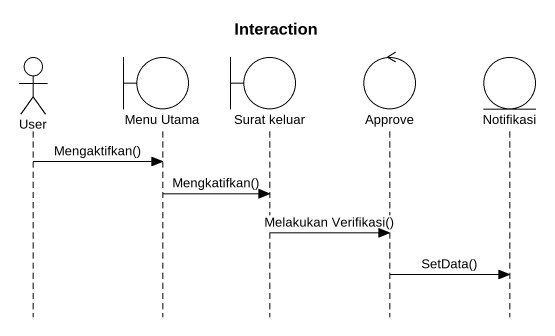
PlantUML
@startuml
title Interaction
hide footbox
actor User
boundary "Menu Utama" as Menu_Utama
boundary "Surat keluar" as Surat_keluar
control Approve
entity Notifikasi

User -> Menu_Utama : Mengaktifkan()
Menu_Utama -> Surat_keluar : Mengkatifkan()
Surat_keluar -> Approve : Melakukan Verifikasi()
Approve -> Notifikasi : SetData()
@enduml
